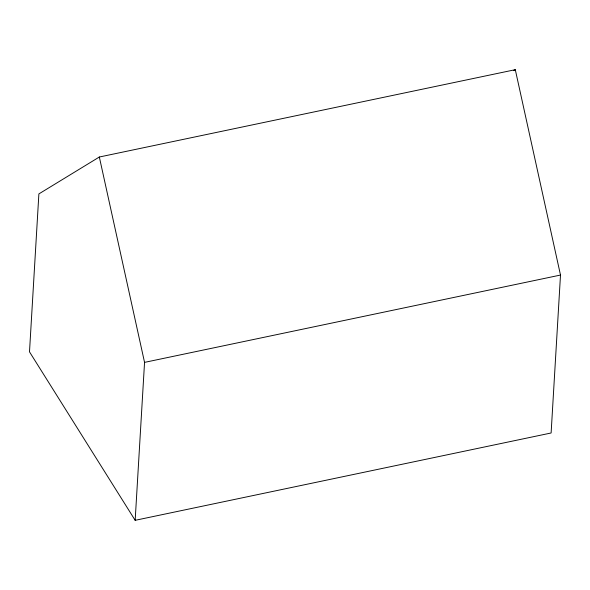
<?xml version="1.0" encoding="UTF-8"?>
<svg xmlns="http://www.w3.org/2000/svg" width="590" height="590" viewBox="0 0 590 590"><rect width="100%" height="100%" fill="white"/><g stroke="black" fill="none" stroke-linecap="round" stroke-linejoin="round"><path stroke-width="0.89" d="M135.162 520.314L144.55 362.378L99.334 157.014L515.291 69.686L560.5 275.058L551.119 432.986L135.162 520.314L29.5 351.846L38.881 193.911L99.334 157.014M513.72 70.645L515.291 69.686M144.55 362.378L560.5 275.058"/></g></svg>
